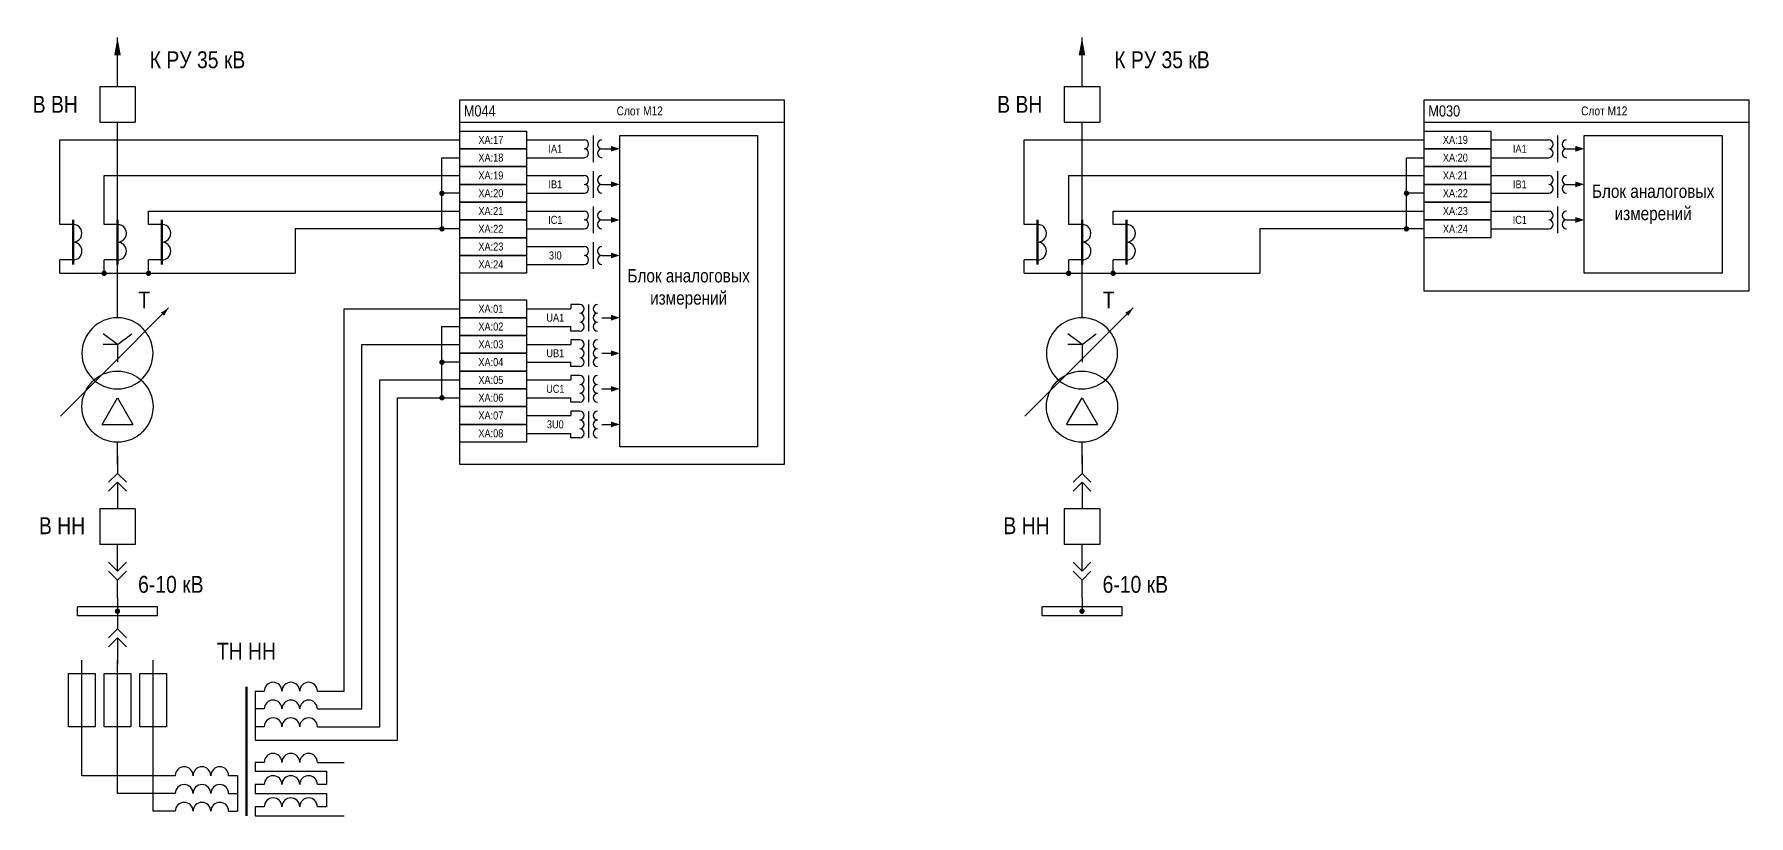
# Model space of a CAD drawing. Header units: millimetres. Extents: x 1491 to 6632, y -558 to 938.
# Drawn here: x 6236.3 to 6622, y 59 to 234.8 of the extents above; entities that cross this region are included whole.
import ezdxf
from ezdxf.enums import TextEntityAlignment as Align

# ---------------------------------------------------------------- set-up
doc = ezdxf.new("R2010")
doc.units = ezdxf.units.MM
for name, color, linetype, lineweight in [('_ОРЗ_0.3', 7, 'Continuous', 30), ('TEXT', 7, 'Continuous', 25), ('Толстая', 7, 'Continuous', 53), ('Тонкая', 7, 'Continuous', 13)]:
    doc.layers.add(name, color=color, linetype=linetype, lineweight=lineweight)
doc.layers.add('Основная', color=7, linetype='Continuous')
doc.styles.add('1.8_Gost_RD', font='ARIALN.TTF', dxfattribs={"height": 1.8})
doc.styles.add('2.5_Gost_RD', font='ARIALN.TTF', dxfattribs={"height": 2.5})
doc.styles.add('2.5_ISOCPEUR', font='isocpeur.ttf', dxfattribs={"width": 0.9, "height": 2.5})
doc.styles.add('Narrow', font='ARIALN.TTF')
doc.styles.add('Вывод', font='ARIALN.TTF', dxfattribs={"height": 2.5})
doc.styles.add('Компонент', font='ARIALN.TTF', dxfattribs={"height": 3.5})

# ---------------------------------------------------------------- blocks, each defined once
blk = doc.blocks.new('*U212')
at = {"layer": 'Основная', "ltscale": 0.25}
for p, q in [((2, 2), (0, 0)), ((0, 0), (2, -2))]:
    blk.add_line(p, q, dxfattribs=at)
blk = doc.blocks.new('*U203')
at = {"layer": 'Основная', "color": 0}
for p, q in [((0, 6), (0, 2)), ((0, 0), (0, -6))]:
    blk.add_line(p, q, dxfattribs=at)
at = {"ltscale": 0.25, "xscale": -1, "rotation": 90}
for p in [(0, 2), (0, 0)]:
    blk.add_blockref('*U212', p, dxfattribs=at)
at = {"layer": 'Основная'}
for tag, height, style, p in [('ОУ2', 3.5, 'Компонент', (-5, 6)), ('В2', 2.5, 'Вывод', (3, 6)), ('ОУ1', 3.5, 'Компонент', (-5, -6)), ('В1', 2.5, 'Вывод', (3, -6))]:
    blk.add_attdef(tag, text='', height=height, dxfattribs=dict(at, style=style)).set_placement(p, align=Align.MIDDLE_CENTER)
blk = doc.blocks.new('*U204')
at = {"layer": 'Основная'}
for p, q in [((0, 0), (-8, 0)), ((-8, -8), (-8, 0)), ((0, -8), (0, 0)), ((0, -8), (-8, -8))]:
    blk.add_line(p, q, dxfattribs=at)
at = {"layer": 'Основная', "style": '2.5_ISOCPEUR'}
blk.add_attdef('ОУ', text='', height=2.5, dxfattribs=at).set_placement((-15, -3), align=Align.MIDDLE_CENTER)
blk = doc.blocks.new('*U205')
at = {"layer": 'Основная', "color": 0}
for p, q in [((0, 0), (0, 6)), ((0, -6), (0, -2))]:
    blk.add_line(p, q, dxfattribs=at)
at = {"ltscale": 0.25, "rotation": 89.99999999999999}
for p in [(0, 0), (0, -2)]:
    blk.add_blockref('*U212', p, dxfattribs=at)
at = {"layer": 'Основная'}
for tag, height, style, p in [('ОУ1', 3.5, 'Компонент', (-5, 6)), ('В1', 2.5, 'Вывод', (3, 6)), ('ОУ2', 3.5, 'Компонент', (-5, -6)), ('В2', 2.5, 'Вывод', (3, -6))]:
    blk.add_attdef(tag, text='', height=height, dxfattribs=dict(at, style=style)).set_placement(p, align=Align.MIDDLE_CENTER)
blk = doc.blocks.new('*U198')
at = {"layer": 'Основная'}
for p, q in [((0, 0), (-8, 0)), ((-8, -8), (-8, 0)), ((0, -8), (0, 0)), ((0, -8), (-8, -8))]:
    blk.add_line(p, q, dxfattribs=at)
at = {"layer": 'Основная', "style": '2.5_ISOCPEUR'}
blk.add_attdef('ОУ', text='', height=2.5, dxfattribs=at).set_placement((-15, -3), align=Align.MIDDLE_CENTER)
blk = doc.blocks.new('*U199')
at = {"ltscale": 0.25}
for p, q in [((0, 4), (3, 4)), ((3, 7), (3, 4)), ((0, -4), (3, -4)), ((3, -4), (3, -7))]:
    blk.add_line(p, q, dxfattribs=at)
for centre, major_axis, start_param, end_param in [((0, 2), (0, -2), 3.141593, 6.283185), ((0, -2), (-2, 0), 4.712389, 7.853982)]:
    blk.add_ellipse(centre, major_axis=major_axis, ratio=1, start_param=start_param, end_param=end_param, dxfattribs=at)
at = {"layer": 'Основная', "color": 0, "lineweight": 50}
blk.add_line((0, -5), (0, 5), dxfattribs=at)
at = {"layer": 'Основная', "style": '2.5_ISOCPEUR'}
for tag, p in [('В1', (5, 6)), ('ОУ', (-6, 0)), ('В2', (5, -6))]:
    blk.add_attdef(tag, text='', height=2.5, dxfattribs=at).set_placement(p, align=Align.MIDDLE_CENTER)
blk = doc.blocks.new('*U200')
at = {"layer": 'Основная', "color": 0}
for p, q in [((0, 0), (18, 0)), ((0, -2), (0, 0)), ((18, -2), (18, 0)), ((0, -2), (18, -2))]:
    blk.add_line(p, q, dxfattribs=at)
at = {"layer": 'Основная', "style": '2.5_ISOCPEUR'}
blk.add_attdef('ОШ', text='', height=2.5, dxfattribs=at).set_placement((6, 4), align=Align.MIDDLE_CENTER)
blk = doc.blocks.new('*U201')
at = {"ltscale": 0.25}
for p, q in [((0, 4), (3, 4)), ((3, 7), (3, 4)), ((0, -4), (3, -4)), ((3, -4), (3, -7))]:
    blk.add_line(p, q, dxfattribs=at)
for centre, major_axis, start_param, end_param in [((0, 2), (0, -2), 3.141593, 6.283185), ((0, -2), (-2, 0), 4.712389, 7.853982)]:
    blk.add_ellipse(centre, major_axis=major_axis, ratio=1, start_param=start_param, end_param=end_param, dxfattribs=at)
at = {"layer": 'Основная', "color": 0, "lineweight": 50}
blk.add_line((0, -5), (0, 5), dxfattribs=at)
at = {"layer": 'Основная', "style": '2.5_ISOCPEUR'}
for tag, p in [('В1', (5, 6)), ('ОУ', (-6, 0)), ('В2', (5, -6))]:
    blk.add_attdef(tag, text='', height=2.5, dxfattribs=at).set_placement(p, align=Align.MIDDLE_CENTER)
blk = doc.blocks.new('*U202')
at = {"ltscale": 0.25}
for p, q in [((0, 4), (3, 4)), ((3, 7), (3, 4)), ((0, -4), (3, -4)), ((3, -4), (3, -7))]:
    blk.add_line(p, q, dxfattribs=at)
for centre, major_axis, start_param, end_param in [((0, 2), (0, -2), 3.141593, 6.283185), ((0, -2), (-2, 0), 4.712389, 7.853982)]:
    blk.add_ellipse(centre, major_axis=major_axis, ratio=1, start_param=start_param, end_param=end_param, dxfattribs=at)
at = {"layer": 'Основная', "color": 0, "lineweight": 50}
blk.add_line((0, -5), (0, 5), dxfattribs=at)
at = {"layer": 'Основная', "style": '2.5_ISOCPEUR'}
for tag, p in [('В1', (5, 6)), ('ОУ', (-6, 0)), ('В2', (5, -6))]:
    blk.add_attdef(tag, text='', height=2.5, dxfattribs=at).set_placement(p, align=Align.MIDDLE_CENTER)
blk = doc.blocks.new('*U113')
at = {"ltscale": 0.25}
blk.add_line((0, 0), (3, 0), dxfattribs=at)
blk.add_lwpolyline([(2, 0, 1.3, 0, 0), (4, 0, 0, 0, 0)], format="xyseb", dxfattribs=at)
blk = doc.blocks.new('*U206')
at = {"ltscale": 0.35}
for centre in [(-4, 0), (0, 0), (4, 0)]:
    blk.add_arc(centre, 2, 0, 180, dxfattribs=at)
for tag, height, style, p in [('ОУ', 3.5, 'Компонент', (0, 8)), ('В1', 2.5, 'Вывод', (-6, -2)), ('В2', 2.5, 'Вывод', (6, -2))]:
    blk.add_attdef(tag, text='', height=height, dxfattribs=dict(at, style=style)).set_placement(p, align=Align.MIDDLE_CENTER)
blk = doc.blocks.new('*U197')
at = {"layer": 'Основная', "color": 0}
for p, q in [((0, 0), (0, 6)), ((0, -6), (0, -2))]:
    blk.add_line(p, q, dxfattribs=at)
at = {"ltscale": 0.25, "rotation": 89.99999999999999}
for p in [(0, 0), (0, -2)]:
    blk.add_blockref('*U212', p, dxfattribs=at)
at = {"layer": 'Основная'}
for tag, height, style, p in [('ОУ1', 3.5, 'Компонент', (-5, 6)), ('В1', 2.5, 'Вывод', (3, 6)), ('ОУ2', 3.5, 'Компонент', (-5, -6)), ('В2', 2.5, 'Вывод', (3, -6))]:
    blk.add_attdef(tag, text='', height=height, dxfattribs=dict(at, style=style)).set_placement(p, align=Align.MIDDLE_CENTER)
blk = doc.blocks.new('*U195')
at = {"ltscale": 0.25}
for p, q in [((-3.46, -4), (0, 2)), ((0, 2), (3.46, -4)), ((-3.46, -4), (3.46, -4))]:
    blk.add_line(p, q, dxfattribs=at)
blk.add_circle((0, 0), 8, dxfattribs=at)
at = {"layer": 'Основная', "style": 'Компонент'}
blk.add_attdef('ОУ', text='', height=3.5, dxfattribs=at).set_placement((17, 0), align=Align.MIDDLE_CENTER)
blk = doc.blocks.new('*U196')
at = {"ltscale": 0.25}
for p, q in [((0, 0), (-20, 0)), ((14.44, 0), (0, 0))]:
    blk.add_line(p, q, dxfattribs=at)
blk.add_lwpolyline([(-18, 0, 1, 0, 0), (-20, 0, 0, 0, 0)], format="xyseb", dxfattribs=at)
at = {"layer": 'Основная', "style": '2.5_ISOCPEUR'}
blk.add_attdef('ОС', text='', height=2.5, dxfattribs=at).set_placement((3, 2), align=Align.MIDDLE_CENTER)
blk = doc.blocks.new('*U194')
at = {"ltscale": 0.25}
for q in [(-3.2, 4.4), (3.2, 4.4), (0, -2), (3.21, 2)]:
    blk.add_line((0, 2), q, dxfattribs=at)
blk.add_circle((0, 0), 8, dxfattribs=at)
at = {"layer": 'Основная', "style": 'Компонент'}
blk.add_attdef('ОУ', text='', height=3.5, dxfattribs=at).set_placement((-17, 0), align=Align.MIDDLE_CENTER)

msp = doc.modelspace()

# ---------------------------------------------------------------- linework, layer by layer
for p, q in [((6255, 223), (6255, 234)), ((6472, 223), (6472, 234)), ((6262, 195), (6332, 195)), ((6479, 195), (6549, 195))]:
    msp.add_line(p, q)
at = {"ltscale": 100}
for p, q in [((6242, 195), (6242, 211)), ((6242, 211), (6332, 211)), ((6347, 211), (6360, 211)), ((6362, 212), (6362, 206)), ((6459, 195), (6459, 211)), ((6459, 211), (6549, 211)), ((6564, 211), (6577, 211)), ((6579, 212), (6579, 206)), ((6328, 191), (6328, 207)), ((6328, 207), (6332, 207)), ((6347, 207), (6360, 207)), ((6545, 191), (6545, 207)), ((6545, 207), (6549, 207)), ((6564, 207), (6577, 207)), ((6252, 195), (6252, 203)), ((6252, 203), (6332, 203)), ((6347, 203), (6360, 203)), ((6362, 204), (6362, 198)), ((6469, 195), (6469, 203)), ((6469, 203), (6549, 203)), ((6564, 203), (6577, 203)), ((6579, 204), (6579, 198)), ((6332, 199), (6328, 199)), ((6347, 199), (6360, 199)), ((6549, 199), (6545, 199)), ((6564, 199), (6577, 199)), ((6347, 195), (6360, 195)), ((6362, 196), (6362, 190)), ((6564, 195), (6577, 195)), ((6579, 196), (6579, 190)), ((6332, 191), (6295, 191)), ((6295, 191), (6295, 181)), ((6347, 191), (6360, 191)), ((6549, 191), (6512, 191)), ((6512, 191), (6512, 181)), ((6564, 191), (6577, 191)), ((6347, 187), (6360, 187)), ((6362, 188), (6362, 182)), ((6347, 183), (6360, 183)), ((6242, 181), (6262, 181)), ((6262, 181), (6295, 181)), ((6459, 181), (6479, 181)), ((6479, 181), (6512, 181)), ((6359, 174), (6357, 174)), ((6357, 174), (6357, 173)), ((6361, 174), (6361, 168)), ((6347, 173), (6357, 173)), ((6328, 153), (6328, 169)), ((6328, 169), (6332, 169)), ((6347, 169), (6357, 169)), ((6357, 168), (6357, 169)), ((6359, 168), (6357, 168)), ((6359, 166), (6357, 166)), ((6357, 166), (6357, 165)), ((6361, 166), (6361, 160)), ((6347, 165), (6357, 165)), ((6332, 161), (6328, 161)), ((6347, 161), (6357, 161)), ((6357, 160), (6357, 161)), ((6359, 160), (6357, 160)), ((6347, 157), (6357, 157)), ((6359, 158), (6357, 158)), ((6357, 158), (6357, 157)), ((6361, 158), (6361, 152)), ((6347, 153), (6357, 153)), ((6357, 152), (6357, 153)), ((6359, 152), (6357, 152)), ((6347, 149), (6357, 149)), ((6359, 150), (6357, 150)), ((6357, 150), (6357, 149)), ((6361, 150), (6361, 144)), ((6255, 140), (6255, 143)), ((6347, 145), (6357, 145)), ((6357, 144), (6357, 145)), ((6359, 144), (6357, 144)), ((6472, 140), (6472, 143)), ((6286, 87), (6288, 87)), ((6288, 83), (6286, 83)), ((6288, 79), (6286, 79)), ((6288, 71), (6286, 71)), ((6286, 71), (6286, 69)), ((6300, 71), (6306, 71)), ((6282, 68), (6280, 68)), ((6282, 68), (6282, 60)), ((6286, 69), (6302, 69)), ((6287, 66), (6286, 66)), ((6286, 66), (6286, 64)), ((6288, 66), (6287, 66)), ((6302, 66), (6300, 66)), ((6302, 69), (6302, 66)), ((6280, 64), (6282, 64)), ((6286, 64), (6302, 64)), ((6302, 64), (6302, 61)), ((6280, 60), (6282, 60)), ((6288, 61), (6286, 61)), ((6286, 61), (6286, 59)), ((6302, 61), (6300, 61))]:
    msp.add_line(p, q, dxfattribs=at)
for points in [[(6255, 171), (6255, 215)], [(6472, 171), (6472, 215)], [(6255, 138), (6255, 140)], [(6472, 138), (6472, 140)], [(6255, 108), (6255, 105)], [(6472, 108), (6472, 105)], [(6247, 75), (6247, 94)], [(6255, 75), (6255, 94)], [(6263, 75), (6263, 94)]]:
    msp.add_lwpolyline(points)
for points in [[(6332, 215), (6405, 215)], [(6549, 215), (6622, 215)], [(6300, 87), (6306, 87), (6306, 173), (6332, 173)], [(6300, 83), (6310, 83), (6310, 165), (6332, 165)], [(6300, 79), (6314, 79), (6314, 157), (6332, 157)], [(6286, 87), (6286, 76), (6318, 76), (6318, 153), (6332, 153)], [(6268, 68), (6247, 68), (6247, 75)], [(6268, 64), (6255, 64), (6255, 77)], [(6268, 60), (6263, 60), (6263, 77)], [(6286, 59), (6306, 59)]]:
    msp.add_lwpolyline(points, dxfattribs=at)
for points in [[(6332, 213), (6347, 213), (6347, 209), (6332, 209)], [(6549, 213), (6564, 213), (6564, 209), (6549, 209)], [(6332, 209), (6347, 209), (6347, 205), (6332, 205)], [(6368, 212), (6399, 212), (6399, 142), (6368, 142)], [(6549, 209), (6564, 209), (6564, 205), (6549, 205)], [(6585, 212), (6616, 212), (6616, 181), (6585, 181)], [(6332, 205), (6347, 205), (6347, 201), (6332, 201)], [(6549, 205), (6564, 205), (6564, 201), (6549, 201)], [(6332, 201), (6347, 201), (6347, 197), (6332, 197)], [(6549, 201), (6564, 201), (6564, 197), (6549, 197)], [(6332, 197), (6347, 197), (6347, 193), (6332, 193)], [(6549, 197), (6564, 197), (6564, 193), (6549, 193)], [(6332, 193), (6347, 193), (6347, 189), (6332, 189)], [(6549, 193), (6564, 193), (6564, 189), (6549, 189)], [(6332, 189), (6347, 189), (6347, 185), (6332, 185)], [(6332, 185), (6347, 185), (6347, 181), (6332, 181)], [(6332, 175), (6347, 175), (6347, 171), (6332, 171)], [(6332, 171), (6347, 171), (6347, 167), (6332, 167)], [(6332, 167), (6347, 167), (6347, 163), (6332, 163)], [(6332, 163), (6347, 163), (6347, 159), (6332, 159)], [(6332, 159), (6347, 159), (6347, 155), (6332, 155)], [(6332, 155), (6347, 155), (6347, 151), (6332, 151)], [(6332, 151), (6347, 151), (6347, 147), (6332, 147)], [(6332, 147), (6347, 147), (6347, 143), (6332, 143)]]:
    msp.add_lwpolyline(points, close=True, dxfattribs=at)
at = {"ltscale": 0.25, "const_width": 0.6}
for points in [[(6327.7, 199, -1), (6328.3, 199, -1)], [(6327.7, 198.99, 1), (6328.3, 198.99, 1)], [(6544.7, 199, -1), (6545.3, 199, -1)], [(6544.7, 198.99, 1), (6545.3, 198.99, 1)], [(6327.7, 191, -1), (6328.3, 191, -1)], [(6327.7, 190.99, 1), (6328.3, 190.99, 1)], [(6544.7, 191, -1), (6545.3, 191, -1)], [(6544.7, 190.99, 1), (6545.3, 190.99, 1)], [(6251.7, 181, -1), (6252.3, 181, -1)], [(6251.7, 180.99, 1), (6252.3, 180.99, 1)], [(6261.7, 181, -1), (6262.3, 181, -1)], [(6261.7, 180.99, 1), (6262.3, 180.99, 1)], [(6468.7, 181, -1), (6469.3, 181, -1)], [(6468.7, 180.99, 1), (6469.3, 180.99, 1)], [(6478.7, 181, -1), (6479.3, 181, -1)], [(6478.7, 180.99, 1), (6479.3, 180.99, 1)], [(6327.7, 161, -1), (6328.3, 161, -1)], [(6327.7, 160.99, 1), (6328.3, 160.99, 1)], [(6327.7, 153, -1), (6328.3, 153, -1)], [(6327.7, 152.99, 1), (6328.3, 152.99, 1)], [(6254.7, 105, -1), (6255.3, 105, -1)], [(6254.7, 104.99, 1), (6255.3, 104.99, 1)], [(6471.7, 105, -1), (6472.3, 105, -1)], [(6471.7, 104.99, 1), (6472.3, 104.99, 1)]]:
    msp.add_lwpolyline(points, format="xyb", close=True, dxfattribs=at)
for points in [[(6244, 91), (6250, 91), (6250, 79), (6244, 79)], [(6252, 91), (6258, 91), (6258, 79), (6252, 79)], [(6260, 91), (6266, 91), (6266, 79), (6260, 79)]]:
    msp.add_lwpolyline(points, close=True)
at = {"ltscale": 100}
for centre, start, end in [((6360, 210), 270, 90), ((6360, 208), 270, 90), ((6364, 210), 90, 270), ((6364, 208), 90, 270), ((6577, 210), 270, 90), ((6577, 208), 270, 90), ((6581, 210), 90, 270), ((6581, 208), 90, 270), ((6360, 202), 270, 90), ((6360, 200), 270, 90), ((6364, 202), 90, 270), ((6364, 200), 90, 270), ((6577, 202), 270, 90), ((6577, 200), 270, 90), ((6581, 202), 90, 270), ((6581, 200), 90, 270), ((6360, 194), 270, 90), ((6360, 192), 270, 90), ((6364, 194), 90, 270), ((6364, 192), 90, 270), ((6577, 194), 270, 90), ((6577, 192), 270, 90), ((6581, 194), 90, 270), ((6581, 192), 90, 270), ((6360, 186), 270, 90), ((6364, 186), 90, 270), ((6360, 184), 270, 90), ((6364, 184), 90, 270), ((6359, 173), 270, 90), ((6363, 173), 90, 270), ((6359, 171), 270, 90), ((6359, 169), 270, 90), ((6363, 171), 90, 270), ((6363, 169), 90, 270), ((6359, 165), 270, 90), ((6363, 165), 90, 270), ((6359, 163), 270, 90), ((6363, 163), 90, 270), ((6359, 161), 270, 90), ((6363, 161), 90, 270), ((6359, 157), 270, 90), ((6359, 155), 270, 90), ((6363, 157), 90, 270), ((6363, 155), 90, 270), ((6359, 153), 270, 90), ((6363, 153), 90, 270), ((6359, 149), 270, 90), ((6359, 147), 270, 90), ((6363, 149), 90, 270), ((6363, 147), 90, 270), ((6359, 145), 270, 90), ((6363, 145), 90, 270)]:
    msp.add_arc(centre, 1, start, end, dxfattribs=at)
at = {"layer": '_ОРЗ_0.3', "ltscale": 100}
for points in [[(6332, 220), (6405, 220), (6405, 138), (6332, 138)], [(6549, 220), (6622, 220), (6622, 177), (6549, 177)]]:
    msp.add_lwpolyline(points, close=True, dxfattribs=at)
at = {"layer": 'Толстая', "ltscale": 100}
msp.add_line((6284, 88), (6284, 59), dxfattribs=at)
at = {"layer": 'Тонкая', "ltscale": 0.3}
for points in [[(6255, 234, 0, 1.5, 0), (6255, 230, 0, 0, 0)], [(6472, 234, 0, 1.5, 0), (6472, 230, 0, 0, 0)]]:
    msp.add_lwpolyline(points, format="xyseb", dxfattribs=at)

# ---------------------------------------------------------------- block references
at = {"ltscale": 0.35, "rotation": 180}
for p in [(6251, 215), (6468, 215)]:
    msp.add_blockref('*U198', p, dxfattribs=at)
at = {"ltscale": 0.35}
for name, p in [('*U113', (6364, 209)), ('*U113', (6581, 209)), ('*U113', (6364, 201)), ('*U113', (6581, 201)), ('*U113', (6364, 193)), ('*U113', (6581, 193)), ('*U113', (6364, 185)), ('*U113', (6364, 171)), ('*U113', (6364, 163)), ('*U195', (6255, 151)), ('*U195', (6472, 151)), ('*U113', (6364, 155)), ('*U113', (6364, 147)), ('*U206', (6294, 87)), ('*U206', (6294, 83)), ('*U206', (6294, 79)), ('*U206', (6274, 68)), ('*U206', (6294, 71)), ('*U206', (6274, 64)), ('*U206', (6294, 66)), ('*U206', (6274, 60)), ('*U206', (6294, 61))]:
    msp.add_blockref(name, p, dxfattribs=at)
at = {"ltscale": 0.25}
for name, p, rotation in [('*U201', (6245, 188), 180), ('*U199', (6255, 188), 180), ('*U202', (6265, 188), 180), ('*U201', (6462, 188), 180), ('*U199', (6472, 188), 180), ('*U202', (6482, 188), 180), ('*U196', (6252.36, 159.05), 224.9999999999999), ('*U196', (6469.36, 159.05), 224.9999999999999)]:
    msp.add_blockref(name, p, dxfattribs=dict(at, rotation=rotation))
at = {"ltscale": 0.35, "xscale": -1}
for p in [(6255, 163), (6472, 163)]:
    msp.add_blockref('*U194', p, dxfattribs=at)
at = {"ltscale": 0.25, "xscale": -1, "rotation": 180}
for name, p in [('*U205', (6255, 134)), ('*U205', (6472, 134)), ('*U204', (6259, 120)), ('*U204', (6476, 120)), ('*U203', (6255, 114)), ('*U203', (6472, 114)), ('*U197', (6255, 99))]:
    msp.add_blockref(name, p, dxfattribs=at)
at = {"ltscale": 0.25, "xscale": -1}
for p in [(6264, 105.99), (6481, 105.99)]:
    msp.add_blockref('*U200', p, dxfattribs=at)

# ---------------------------------------------------------------- texts
at = {"char_height": 3.8, "width": 53.3807, "attachment_point": 5, "style": 'Narrow'}
for s, insert in [('\\pxi-3,l3,t3;К РУ 35 кВ', (6273, 229)), ('\\pxi-3,l3,t3;К РУ 35 кВ', (6490, 229)), ('\\pxi-3,l3,t3;В ВН', (6241, 219)), ('\\pxi-3,l3,t3;В ВН', (6458, 219)), ('\\pxi-3,l3,t3;Т', (6261, 175)), ('\\pxi-3,l3,t3;Т', (6478, 175)), ('\\pxi-3,l3,t3;В НН', (6242.52, 124.22)), ('\\pxi-3,l3,t3;В НН', (6459.52, 124.22)), ('\\pxi-3,l3,t3;6-10 кВ', (6267, 111)), ('\\pxi-3,l3,t3;6-10 кВ', (6484, 111)), ('\\pxi-3,l3,t3;ТН НН', (6284, 96))]:
    msp.add_mtext(s, dxfattribs=dict(at, insert=insert))
at = {"ltscale": 100, "attachment_point": 5}
for s, insert, char_height, width, style in [('М044', (6336.5, 217.5), 2.5, 11, '2.5_Gost_RD'), ('Слот М12', (6372.5, 217.5), 2, 81, '1.8_Gost_RD'), ('М030', (6553.5, 217.5), 2.5, 11, '2.5_Gost_RD'), ('Слот М12', (6589.5, 217.5), 2, 81, '1.8_Gost_RD'), ('XA:17', (6339, 211), 1.8, 10, '1.8_Gost_RD'), ('IA1', (6353.5, 209), 1.8, 15, '1.8_Gost_RD'), ('XA:19', (6556, 211), 1.8, 10, '1.8_Gost_RD'), ('IA1', (6570.5, 209), 1.8, 15, '1.8_Gost_RD'), ('XA:18', (6339, 207), 1.8, 10, '1.8_Gost_RD'), ('XA:20', (6556, 207), 1.8, 10, '1.8_Gost_RD'), ('XA:19', (6339, 203), 1.8, 10, '1.8_Gost_RD'), ('IВ1', (6353.5, 201), 1.8, 15, '1.8_Gost_RD'), ('XA:21', (6556, 203), 1.8, 10, '1.8_Gost_RD'), ('IВ1', (6570.5, 201), 1.8, 15, '1.8_Gost_RD'), ('XA:20', (6339, 199), 1.8, 10, '1.8_Gost_RD'), ('XA:22', (6556, 199), 1.8, 10, '1.8_Gost_RD'), ('XA:21', (6339, 195), 1.8, 10, '1.8_Gost_RD'), ('IC1', (6353.5, 193), 1.8, 15, '1.8_Gost_RD'), ('XA:23', (6556, 195), 1.8, 10, '1.8_Gost_RD'), ('IC1', (6570.5, 193), 1.8, 15, '1.8_Gost_RD'), ('XA:22', (6339, 191), 1.8, 10, '1.8_Gost_RD'), ('XA:24', (6556, 191), 1.8, 10, '1.8_Gost_RD'), ('XA:23', (6339, 187), 1.8, 10, '1.8_Gost_RD'), ('3I0', (6353.5, 185), 1.8, 15, '1.8_Gost_RD'), ('XA:24', (6339, 183), 1.8, 10, '1.8_Gost_RD'), ('XA:01', (6339, 173), 1.8, 10, '1.8_Gost_RD'), ('XA:02', (6339, 169), 1.8, 10, '1.8_Gost_RD'), ('UA1', (6353.5, 171), 1.8, 15, '1.8_Gost_RD'), ('XA:03', (6339, 165), 1.8, 10, '1.8_Gost_RD'), ('UB1', (6353.5, 163), 1.8, 15, '1.8_Gost_RD'), ('XA:04', (6339, 161), 1.8, 10, '1.8_Gost_RD'), ('XA:05', (6339, 157), 1.8, 10, '1.8_Gost_RD'), ('UC1', (6353.5, 155), 1.8, 15, '1.8_Gost_RD'), ('XA:06', (6339, 153), 1.8, 10, '1.8_Gost_RD'), ('XA:07', (6339, 149), 1.8, 10, '1.8_Gost_RD'), ('3U0', (6353.5, 147), 1.8, 15, '1.8_Gost_RD'), ('XA:08', (6339, 145), 1.8, 10, '1.8_Gost_RD')]:
    msp.add_mtext(s, dxfattribs=dict(at, insert=insert, char_height=char_height, width=width, style=style))
at = {"layer": 'TEXT', "ltscale": 100, "char_height": 3, "width": 31, "attachment_point": 5, "style": '2.5_Gost_RD'}
for insert in [(6600.5, 196.5), (6383.5, 177.5)]:
    msp.add_mtext('Блок аналоговых измерений', dxfattribs=dict(at, insert=insert))

doc.saveas('drawing.dxf')
